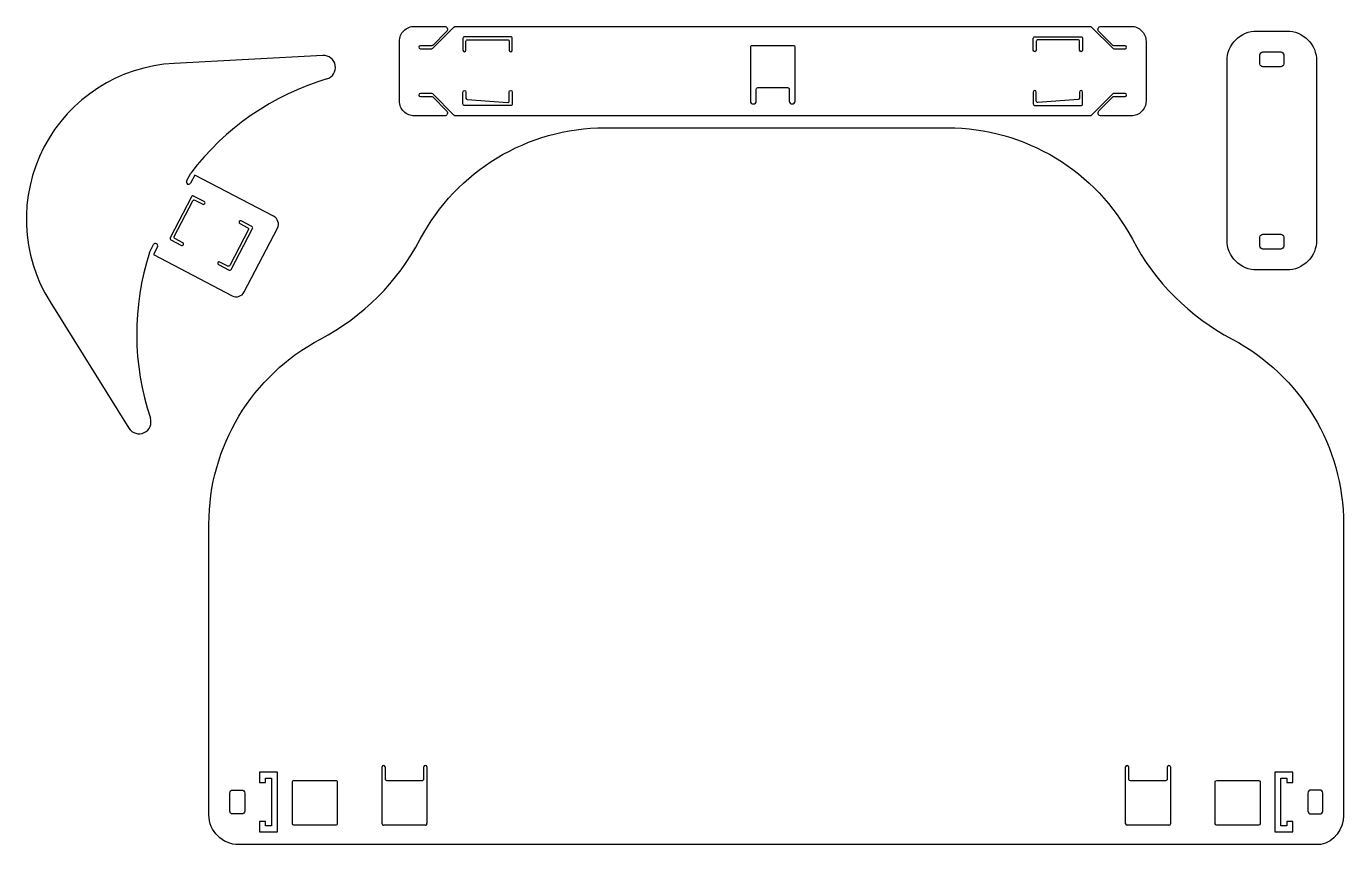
# Model space of a CAD drawing. Header units: millimetres. Extents: x -251 to 190, y 1 to 275.
import ezdxf

# ---------------------------------------------------------------- set-up
doc = ezdxf.new("R2010")
doc.units = ezdxf.units.MM
doc.layers.get('0').update_dxf_attribs({"linetype": 'CONTINUOUS'})

msp = doc.modelspace()

# ---------------------------------------------------------------- linework, layer by layer
for p, q in [((-151.83, 264.92), (-201.64, 262.3)), ((-197.46, 222.91), (-196.07, 225.57)), ((-194.75, 224.88), (-196.13, 222.22)), ((-168.33, 211.13), (-194.75, 224.88)), ((-178.14, 185.8), (-167.06, 207.09)), ((-209.92, 198.97), (-208.54, 201.62)), ((-207.21, 200.93), (-208.6, 198.27)), ((-208.6, 198.27), (-182.19, 184.52)), ((-243.2, 182.47), (-216.78, 140.17)), ((-132, 7.74), (-132, 26.74)), ((-131, 26.74), (-131, 22.74)), ((-118, 22.74), (-118, 26.74)), ((-117, 26.74), (-117, 7.9)), ((117, 7.74), (117, 26.74)), ((118, 26.74), (118, 22.59)), ((131, 22.74), (131, 26.74)), ((132, 26.74), (132, 7.74)), ((-130.49, 22.24), (-118.5, 22.24)), ((118.48, 22.24), (130.5, 22.24)), ((-117.47, 7.24), (-131.5, 7.24)), ((131.5, 7.24), (117.5, 7.24))]:
    msp.add_line(p, q)
for points in [[(112.68, 251.06, -0.198912), (113.03, 251.21), (116.82, 251.21, 1), (116.82, 252.21), (113.03, 252.21, 0.198912), (112.68, 252.06), (105.62, 245, -0.198912), (104.91, 244.71), (-107.26, 244.71, -0.198912), (-107.97, 245), (-115.03, 252.06, 0.198912), (-115.38, 252.21), (-119.18, 252.21, 1), (-119.18, 251.21), (-115.38, 251.21, -0.198912), (-115.03, 251.06), (-110.38, 246.41, -0.668179), (-111.09, 244.71), (-121.18, 244.71, -0.414214), (-126.18, 249.71), (-126.18, 269.71, -0.414214), (-121.18, 274.71), (-111.09, 274.71, -0.668179), (-110.38, 273), (-115.03, 268.35, -0.198912), (-115.38, 268.21), (-119.18, 268.21, 1), (-119.18, 267.21), (-115.38, 267.21, 0.198912), (-115.03, 267.35), (-107.97, 274.41, -0.198912), (-107.26, 274.71), (104.91, 274.71, -0.198912), (105.62, 274.41), (112.68, 267.35, 0.198912), (113.03, 267.21), (116.82, 267.21, 1), (116.82, 268.21), (113.03, 268.21, -0.198912), (112.68, 268.35), (108.03, 273, -0.668179), (108.74, 274.71), (118.82, 274.71, -0.414214), (123.82, 269.71), (123.82, 249.71, -0.414214), (118.82, 244.71), (108.74, 244.71, -0.668179), (108.03, 246.41)], [(-103.93, 269.71, -0.414214), (-103.43, 270.21), (-89.93, 270.21, -0.414214), (-89.43, 269.71), (-89.43, 266.71, 1), (-88.43, 266.71), (-88.43, 270.71, 0.414214), (-88.93, 271.21), (-104.43, 271.21, 0.414214), (-104.93, 270.71), (-104.93, 266.71, 1), (-103.93, 266.71)], [(102.07, 271.21, -0.414214), (102.57, 270.71), (102.57, 266.71, -1), (101.57, 266.71), (101.57, 269.71, 0.414214), (101.07, 270.21), (87.57, 270.21, 0.414214), (87.07, 269.71), (87.07, 266.71, -1), (86.07, 266.71), (86.07, 270.71, -0.414214), (86.57, 271.21)], [(160.95, 273.14), (170.95, 273.14, -0.414214), (180.95, 263.14), (180.95, 203.14, -0.414214), (170.95, 193.14), (160.95, 193.14, -0.414214), (150.95, 203.14), (150.95, 263.14, -0.414214)], [(3.82, 254.21, -0.414214), (4.32, 253.71), (4.32, 249.71, 1), (6.32, 249.71), (6.32, 267.71, 0.414214), (5.82, 268.21), (-8.18, 268.21, 0.414214), (-8.68, 267.71), (-8.68, 249.71, 1), (-6.68, 249.71), (-6.68, 253.71, -0.414214), (-6.18, 254.21)], [(162.95, 261.14, -0.414214), (161.95, 262.14), (161.95, 265.14, -0.414214), (162.95, 266.14), (168.95, 266.14, -0.414214), (169.95, 265.14), (169.95, 262.14, -0.414214), (168.95, 261.14)], [(-89.43, 252.71, -1), (-88.43, 252.71), (-88.43, 248.71, -0.414214), (-88.93, 248.21), (-104.43, 248.21, -0.414214), (-104.93, 248.71), (-104.93, 252.71, -1), (-103.93, 252.71), (-103.92, 250.7, 0.392458), (-103.46, 250.21), (-89.93, 249.21, 0.414347), (-89.43, 249.71)], [(86.07, 252.71), (86.07, 248.71, 0.414214), (86.57, 248.21), (102.07, 248.21, 0.414214), (102.57, 248.71), (102.57, 252.71, 1), (101.57, 252.71), (101.57, 250.7, -0.392588), (101.11, 250.21), (87.57, 249.21, -0.414214), (87.07, 249.71), (87.07, 252.71, 1)], [(-57.33, 240.74), (57.33, 240.74, -0.278179), (119.24, 203.4, 0.151074), (152.66, 169.98, -0.278179), (189.99, 108.07), (189.99, 20.47), (190.01, 10.47, -0.347149), (182.34, 0.74), (-179.99, 0.74, -0.413908), (-189.99, 10.73), (-189.99, 108.07, -0.278179), (-152.66, 169.98, 0.151074), (-119.24, 203.4, -0.278179)], [(-191.57, 216.03), (-195.12, 217.88, 0.414214), (-195.79, 217.66), (-202.95, 203.91, 0.414214), (-202.74, 203.24), (-199.19, 201.39, 1), (-198.73, 202.28), (-201.39, 203.66, -0.414214), (-201.6, 204.34), (-195.37, 216.31, -0.414214), (-194.69, 216.53), (-192.03, 215.14, 1)], [(-182.55, 193.29), (-175.39, 207.04, 0.414214), (-175.61, 207.72), (-179.15, 209.56, 1), (-179.62, 208.68), (-176.95, 207.29, -0.373238), (-176.71, 206.68), (-182.98, 194.64, -0.414214), (-183.65, 194.43), (-186.31, 195.81, 1), (-186.77, 194.93), (-183.23, 193.08, 0.414214)], [(162.95, 200.14, -0.414214), (161.95, 201.14), (161.95, 204.14, -0.414214), (162.95, 205.14), (168.95, 205.14, -0.414214), (169.95, 204.14), (169.95, 201.14, -0.414214), (168.95, 200.14)], [(-147, 7.74, -0.42625), (-147.52, 7.24), (-161.51, 7.24, -0.409919), (-162, 7.74), (-162, 21.74, -0.414214), (-161.5, 22.24), (-147.53, 22.24, -0.430603), (-147, 21.74)], [(162, 7.74, -0.413318), (161.51, 7.24), (147.49, 7.24, -0.38876), (147, 7.7), (147, 21.74, -0.411148), (147.49, 22.24), (161.5, 22.24, -0.407136), (162, 21.74)], [(-183, 18, -0.414214), (-182, 19), (-179, 19, -0.414214), (-178, 18), (-178, 12, -0.414214), (-179, 11), (-182, 11, -0.414214), (-183, 12)], [(179, 11), (182, 11, 0.414214), (183, 12), (183, 18, 0.414214), (182, 19), (179, 19, 0.414214), (178, 18), (178, 12, 0.414214)]]:
    msp.add_lwpolyline(points, format="xyb", close=True)
for points in [[(-173, 25), (-173, 21.5), (-171, 21.5), (-171, 23), (-169, 23), (-169, 7), (-171, 7), (-171, 8.5), (-173, 8.5), (-173, 5), (-167, 5), (-167, 25)], [(167, 25), (167, 5), (173, 5), (173, 8.5), (171, 8.5), (171, 7), (169, 7), (169, 23), (171, 23), (171, 21.5), (173, 21.5), (173, 25)]]:
    msp.add_lwpolyline(points, close=True)
for centre, radius, start, end in [((-151.62, 260.93), 4, -73.4815, 93.0112), ((-198.9, 210.14), 52.23, 93.0112, 211.9864), ((-125.18, 171.76), 89, 106.5185, 142.7995), ((-196.79, 222.57), 0.748, 152.4988, 332.4988), ((-169.72, 208.47), 3, -27.5012, 62.4988), ((-125.18, 171.76), 89, 162.1981, 198.4791), ((-207.88, 201.28), 0.75, -27.5012, 152.4988), ((-180.8, 187.18), 3, 242.4988, 332.4988), ((-213.39, 142.29), 4, -148.0136, 18.4792), ((-131.5, 26.74), 0.5, 0.0005, 180.0005), ((-117.5, 26.74), 0.5, 0.0014, 180), ((117.5, 26.74), 0.5, 0, 180), ((131.5, 26.74), 0.5, 0, 180.0001), ((-130.5, 22.74), 0.5, 180, 271.0239), ((-118.5, 22.74), 0.5, -90.0894, 0.0029), ((118.48, 22.74), 0.5, 196.8595, 270.0004), ((130.5, 22.74), 0.5, -90.003, 0.1466), ((-131.5, 7.74), 0.5, 179.2523, 270), ((-117.47, 7.74), 0.5, -90, 19.1923), ((117.5, 7.74), 0.5, 180, 270), ((131.5, 7.74), 0.5, -90, 0)]:
    msp.add_arc(centre, radius, start, end)

doc.saveas('drawing.dxf')
